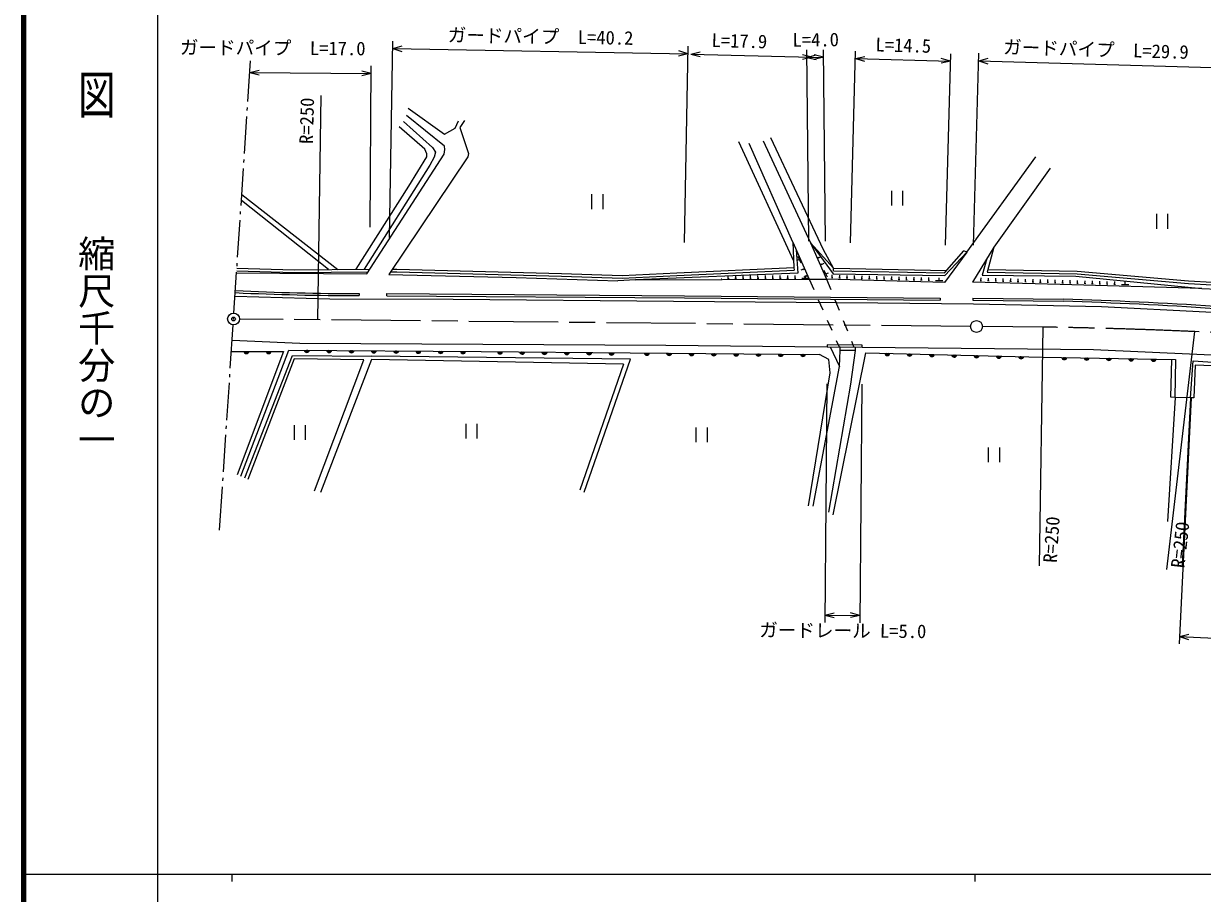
# Model space of a CAD drawing. Units: millimetres, scale not verified. Extents: x 40000 to 680000, y 20000 to 380000.
# Drawn here: x 40000 to 198604, y 202409 to 319450 of the extents above; entities that cross this region are included whole.
import ezdxf
from ezdxf.enums import TextEntityAlignment as Align

# ---------------------------------------------------------------- set-up
doc = ezdxf.new("R2010")
doc.units = ezdxf.units.MM
doc.header["$LTSCALE"] = 1000
doc.header["$PDMODE"] = 32
doc.header["$PDSIZE"] = 500
doc.linetypes.add('CHAIN', pattern=[18.5, 12, -1.5, 3.5, -1.5])
for name, color, linetype, lineweight in [('M-BGD', 7, 'Continuous', 25), ('M-BMK', 2, 'CHAIN', 13), ('M-BMK-HTXT', 7, 'Continuous', 13), ('M-BMK-OTRS', 5, 'Continuous', 25), ('M-BMK-SRVR', 3, 'Continuous', 25), ('M-STR-HTXT', 7, 'Continuous', 13), ('M-STR-STR1', 1, 'Continuous', 25), ('M-TTL', 2, 'Continuous', 140), ('M-TTL-BAND', 7, 'Continuous', 25)]:
    doc.layers.add(name, color=color, linetype=linetype, lineweight=lineweight)
doc.layers.add('M-OTRS', color=6, linetype='Continuous')
doc.styles.add('@ＭＳ ゴシック', font='')
doc.styles.add('ＭＳ ゴシック', font='')
doc.styles.get('@ＭＳ ゴシック').set_extended_font_data('@MS Gothic')
doc.styles.get('ＭＳ ゴシック').set_extended_font_data('MS Gothic')

msp = doc.modelspace()

# ---------------------------------------------------------------- linework, layer by layer
at = {"layer": 'M-BGD'}
for p, q in [((136173, 303581), (143604, 287523)), ((143489, 290036), (137624, 303323)), ((139519, 303682), (145856, 289927)), ((166924, 288692), (176212, 301526)), ((178108, 300005), (170541, 289353)), ((156768, 296953), (156768, 294953)), ((158268, 296953), (158268, 294953)), ((81035, 286370), (69302, 295641)), ((69355, 296445), (82299, 286382)), ((116417, 296479), (116417, 294479)), ((117917, 296479), (117917, 294479)), ((192420, 293834), (192420, 291834)), ((193920, 293834), (193920, 291834)), ((143489, 290036), (145712, 285045)), ((143489, 290036), (143644, 286642)), ((143938, 289028), (144191, 285871)), ((145856, 289927), (148030, 285045)), ((148983, 286531), (145856, 289927)), ((145856, 289927), (148937, 285767)), ((166924, 288692), (163909, 284615)), ((163916, 285893), (166493, 288853)), ((170541, 289353), (167656, 284658)), ((170541, 289353), (169638, 286009)), ((144369, 287697), (144004, 287535)), ((144167, 288154), (144572, 287240)), ((146991, 287858), (146909, 288040)), ((146950, 287949), (147314, 288114)), ((147404, 286947), (147322, 287129)), ((147363, 287038), (147727, 287203)), ((169608, 287834), (168981, 285594)), ((144191, 285871), (122343, 284958)), ((134811, 285124), (134810, 285524)), ((135811, 285128), (135810, 285528)), ((136811, 285131), (136810, 285531)), ((137811, 285135), (137810, 285535)), ((138811, 285139), (138810, 285539)), ((139811, 285142), (139810, 285542)), ((140811, 285146), (140810, 285546)), ((141811, 285150), (141810, 285550)), ((142811, 285154), (142810, 285554)), ((143644, 286642), (143661, 286292)), ((143811, 285157), (143810, 285557)), ((144936, 286417), (144570, 286255)), ((144896, 286508), (144977, 286325)), ((145341, 285502), (144975, 285340)), ((145211, 285162), (145210, 285562)), ((145300, 285594), (145381, 285411)), ((148147, 285307), (147735, 286218)), ((147941, 285763), (148305, 285928)), ((148793, 285229), (148804, 285629)), ((148937, 285767), (163945, 285536)), ((148976, 286181), (148983, 286531)), ((148976, 286181), (163916, 285893)), ((148983, 286531), (164215, 286237)), ((149793, 285202), (149804, 285602)), ((150793, 285175), (150803, 285575)), ((151792, 285148), (151803, 285548)), ((152792, 285121), (152803, 285521)), ((153792, 285094), (153802, 285494)), ((122343, 284958), (119933, 284846)), ((122343, 284958), (145712, 285045)), ((133911, 285121), (133838, 285120)), ((134911, 285124), (134711, 285124)), ((135911, 285128), (135711, 285127)), ((136911, 285132), (136711, 285131)), ((137911, 285135), (137711, 285135)), ((138911, 285139), (138711, 285138)), ((139911, 285143), (139711, 285142)), ((140911, 285147), (140711, 285146)), ((141911, 285150), (141711, 285149)), ((142911, 285154), (142711, 285153)), ((143911, 285158), (143711, 285157)), ((145711, 285164), (144711, 285161)), ((163909, 284615), (148030, 285045)), ((148893, 285226), (148693, 285232)), ((149893, 285199), (149693, 285205)), ((150893, 285172), (150693, 285178)), ((151892, 285146), (151692, 285151)), ((152892, 285119), (152692, 285124)), ((153892, 285092), (153692, 285097)), ((154891, 285065), (154691, 285070)), ((154791, 285067), (154802, 285467)), ((155891, 285038), (155691, 285043)), ((155791, 285040), (155802, 285440)), ((156890, 285011), (156691, 285016)), ((156790, 285014), (156801, 285413)), ((157890, 284984), (157690, 284989)), ((157790, 284987), (157801, 285386)), ((158890, 284957), (158690, 284962)), ((158790, 284960), (158801, 285360)), ((159889, 284930), (159689, 284935)), ((159789, 284933), (159800, 285333)), ((160889, 284903), (160689, 284909)), ((160789, 284906), (160800, 285306)), ((161889, 284876), (161689, 284882)), ((161789, 284879), (161799, 285279)), ((163688, 284828), (162688, 284855)), ((163188, 284841), (163199, 285241)), ((168903, 284839), (168703, 284844)), ((168803, 284842), (168814, 285242)), ((169902, 284811), (169702, 284817)), ((169802, 284814), (169813, 285214)), ((170902, 284784), (170702, 284789)), ((170802, 284787), (170813, 285186)), ((171902, 284756), (171702, 284762)), ((171802, 284759), (171813, 285159)), ((172901, 284729), (172701, 284734)), ((172801, 284731), (172812, 285131)), ((173901, 284701), (173701, 284706)), ((173801, 284704), (173812, 285104)), ((174900, 284673), (174701, 284679)), ((174801, 284676), (174812, 285076)), ((175900, 284646), (175700, 284651)), ((175800, 284649), (175811, 285048)), ((176900, 284618), (176700, 284624)), ((176800, 284621), (176811, 285021)), ((177899, 284591), (177699, 284596)), ((177799, 284593), (177810, 284993)), ((178899, 284563), (178699, 284568)), ((178799, 284566), (178810, 284966)), ((179899, 284535), (179699, 284541)), ((179799, 284538), (179810, 284938)), ((180898, 284507), (180698, 284512)), ((180798, 284509), (180810, 284909)), ((181898, 284478), (181698, 284484)), ((181798, 284481), (181809, 284881)), ((182897, 284450), (182697, 284455)), ((182797, 284453), (182809, 284852)), ((183897, 284421), (183697, 284427)), ((183797, 284424), (183808, 284824)), ((184897, 284393), (184697, 284398)), ((184797, 284396), (184808, 284795)), ((185896, 284364), (185696, 284370)), ((185796, 284367), (185808, 284767)), ((186896, 284336), (186696, 284342)), ((186796, 284339), (186807, 284739)), ((188695, 284285), (187695, 284313)), ((188195, 284299), (188207, 284699)), ((85151, 283119), (85151, 282843)), ((88859, 282834), (88861, 283122)), ((163310, 282520), (163307, 282232)), ((167709, 282506), (167705, 282223)), ((167709, 282506), (179896, 282361)), ((167705, 282223), (179892, 282077)), ((67963, 275345), (74989, 275346)), ((74989, 275346), (68744, 258711)), ((69231, 258547), (75677, 275527)), ((121635, 274287), (86832, 274685)), ((148499, 275951), (149798, 273309)), ((148915, 253368), (153327, 275153)), ((149798, 273309), (149857, 275459)), ((86789, 274236), (79942, 256335)), ((120730, 273601), (86789, 274236)), ((120730, 273601), (114861, 256680)), ((115403, 256394), (121635, 274287)), ((146255, 254520), (149798, 273309)), ((194356, 269175), (194493, 274268)), ((194964, 274260), (194886, 269143)), ((194947, 269142), (193915, 252450)), ((197000, 269104), (195889, 246527)), ((76407, 265424), (76407, 263424)), ((77907, 265424), (77907, 263424)), ((99491, 265608), (99491, 263608)), ((100991, 265608), (100991, 263608)), ((130465, 265108), (130465, 263108)), ((131965, 265108), (131965, 263108)), ((169783, 262428), (169783, 260428)), ((171283, 262428), (171283, 260428))]:
    msp.add_line(p, q, dxfattribs=at)
for points in [[(91761, 308057), (96651, 304571), (98055, 305367), (98500, 306349)], [(68660, 285903), (86173, 285757), (96576, 301878), (96693, 302486), (96623, 302954), (91499, 307095)], [(91101, 306276), (95009, 302767), (95430, 302158), (95243, 301456), (94658, 300380), (85818, 286413)], [(99342, 306420), (98687, 305484), (99880, 301974), (99771, 301528), (89131, 285684)], [(84756, 286404), (91855, 297552), (94241, 301530), (94241, 301904), (93984, 302559), (90545, 305577)], [(148983, 286531), (147639, 288998), (140548, 304088)], [(163945, 285536), (166924, 288692), (166493, 288853)], [(68679, 286192), (76422, 285979), (86374, 286068)], [(68688, 286542), (76425, 286329), (86601, 286420)], [(89131, 285684), (106282, 285268), (119933, 284846)], [(89375, 286047), (90198, 286040), (112351, 285474), (120547, 285199), (127887, 285555), (143661, 286292)], [(89608, 286395), (90204, 286390), (112361, 285824), (120545, 285550), (127871, 285905), (143644, 286642)], [(168981, 285594), (181554, 285441), (198531, 283790)], [(169638, 286009), (181738, 285786), (196721, 284476), (212643, 283575)], [(169732, 286358), (181756, 286136), (196747, 284825), (212663, 283925)], [(198531, 283790), (213277, 283162), (240962, 281940), (244541, 281753), (276924, 280349), (278230, 285909), (277738, 286190)], [(198531, 283790), (179483, 284332), (167656, 284658)], [(88859, 282834), (128908, 282546), (163307, 282232)], [(88861, 283122), (128910, 282834), (163310, 282520)], [(69749, 258346), (76200, 274800), (86832, 274685)], [(75677, 275527), (101558, 275318), (121633, 275130), (147101, 274939)], [(145588, 254578), (148536, 272475), (148334, 274237), (147101, 274939)], [(151885, 275441), (151239, 270944), (148291, 253724)], [(153327, 275153), (177098, 274580), (194964, 274260)], [(79162, 256592), (85782, 274198), (76425, 274341), (70193, 258112)], [(201182, 273360), (197646, 273497), (197436, 269073), (197000, 269104), (197343, 274065), (201925, 273762)], [(197000, 269104), (194886, 269143), (194356, 269175)]]:
    msp.add_lwpolyline(points, dxfattribs=at)
msp.add_lwpolyline([(149861, 275939), (151889, 275921), (151885, 275441), (149857, 275459)], close=True, dxfattribs=at)
for centre, radius, start, end in [((85979, 664238), 381396, 267.37177, 269.87561), ((85979, 664238), 381120, 267.37177, 269.87561), ((159562, -368077), 650756, 86.41273, 88.20947), ((163756, -261199), 543516, 86.14838, 88.29875), ((69976, 275400), 354, 188.80677, 351.21195), ((69976, 275400), 283, 191.03081, 348.98791), ((69976, 275400), 212, 194.77714, 345.24159), ((69976, 275400), 142, 202.48887, 337.52986), ((69976, 275400), 100, 212.80653, 327.21219), ((72976, 275400), 354, 188.80677, 351.21195), ((72976, 275400), 283, 191.03081, 348.98791), ((72976, 275400), 212, 194.77714, 345.24159), ((72976, 275400), 142, 202.48887, 337.52986), ((72976, 275400), 100, 212.80653, 327.21219), ((78118, 275561), 354, 188.33557, 350.74075), ((78118, 275561), 283, 190.55961, 348.51671), ((78118, 275561), 212, 194.30593, 344.77038), ((78118, 275561), 142, 202.01766, 337.05865), ((78118, 275561), 100, 212.33532, 326.74099), ((81118, 275537), 354, 188.33557, 350.74075), ((81118, 275537), 283, 190.55961, 348.51671), ((81118, 275537), 212, 194.30593, 344.77038), ((81118, 275537), 142, 202.01766, 337.05865), ((81118, 275537), 100, 212.33532, 326.74099), ((84118, 275513), 354, 188.33557, 350.74075), ((84118, 275513), 283, 190.55961, 348.51671), ((84118, 275513), 212, 194.30593, 344.77038), ((84118, 275513), 142, 202.01766, 337.05865), ((84118, 275513), 100, 212.33532, 326.74099), ((87118, 275489), 354, 188.33557, 350.74075), ((87118, 275489), 283, 190.55961, 348.51671), ((87118, 275489), 212, 194.30593, 344.77038), ((87118, 275489), 142, 202.01766, 337.05865), ((87118, 275489), 100, 212.33532, 326.74099), ((90118, 275465), 354, 188.33557, 350.74075), ((90118, 275465), 283, 190.55961, 348.51671), ((90118, 275465), 212, 194.30593, 344.77038), ((90118, 275465), 142, 202.01766, 337.05865), ((90118, 275465), 100, 212.33532, 326.74099), ((93118, 275440), 354, 188.33557, 350.74075), ((93118, 275440), 283, 190.55961, 348.51671), ((93118, 275440), 212, 194.30593, 344.77038), ((93118, 275440), 142, 202.01766, 337.05865), ((93118, 275440), 100, 212.33532, 326.74099), ((96118, 275416), 354, 188.33557, 350.74075), ((96118, 275416), 283, 190.55961, 348.51671), ((96118, 275416), 212, 194.30593, 344.77038), ((96118, 275416), 142, 202.01766, 337.05865), ((96118, 275416), 100, 212.33532, 326.74099), ((99118, 275392), 354, 188.33557, 350.74075), ((99118, 275392), 283, 190.55961, 348.51671), ((99118, 275392), 212, 194.30593, 344.77038), ((99118, 275392), 142, 202.01766, 337.05865), ((99118, 275392), 100, 212.33532, 326.74099), ((104096, 275349), 354, 188.26136, 350.66654), ((104096, 275349), 283, 190.4854, 348.4425), ((104096, 275349), 212, 194.23173, 344.69618), ((104096, 275349), 142, 201.94346, 336.98445), ((104096, 275349), 100, 212.26112, 326.66678), ((107096, 275321), 354, 188.26136, 350.66654), ((107096, 275321), 283, 190.4854, 348.4425), ((107096, 275321), 212, 194.23173, 344.69618), ((107096, 275321), 142, 201.94346, 336.98445), ((107096, 275321), 100, 212.26112, 326.66678), ((110096, 275292), 354, 188.26136, 350.66654), ((110096, 275292), 283, 190.4854, 348.4425), ((110096, 275292), 212, 194.23173, 344.69618), ((110096, 275292), 142, 201.94346, 336.98445), ((110096, 275292), 100, 212.26112, 326.66678), ((113096, 275264), 354, 188.26136, 350.66654), ((113096, 275264), 283, 190.4854, 348.4425), ((113096, 275264), 212, 194.23173, 344.69618), ((113096, 275264), 142, 201.94346, 336.98445), ((113096, 275264), 100, 212.26112, 326.66678), ((116096, 275236), 354, 188.26136, 350.66654), ((116096, 275236), 283, 190.4854, 348.4425), ((116096, 275236), 212, 194.23173, 344.69618), ((116096, 275236), 142, 201.94346, 336.98445), ((116096, 275236), 100, 212.26112, 326.66678), ((119095, 275208), 354, 188.26136, 350.66654), ((119095, 275208), 283, 190.4854, 348.4425), ((119095, 275208), 212, 194.23173, 344.69618), ((119095, 275208), 142, 201.94346, 336.98445), ((119095, 275208), 100, 212.26112, 326.66678), ((123868, 275168), 354, 188.36741, 350.77258), ((123868, 275168), 283, 190.59145, 348.54855), ((123868, 275168), 212, 194.33777, 344.80222), ((123868, 275168), 142, 202.0495, 337.09049), ((123868, 275168), 100, 212.36716, 326.77283), ((126868, 275145), 354, 188.36741, 350.77258), ((126868, 275145), 283, 190.59145, 348.54855), ((126868, 275145), 212, 194.33777, 344.80222), ((126868, 275145), 142, 202.0495, 337.09049), ((126868, 275145), 100, 212.36716, 326.77283), ((129868, 275123), 354, 188.36741, 350.77258), ((129868, 275123), 283, 190.59145, 348.54855), ((129868, 275123), 212, 194.33777, 344.80222), ((129868, 275123), 142, 202.0495, 337.09049), ((129868, 275123), 100, 212.36716, 326.77283), ((132868, 275100), 354, 188.36741, 350.77258), ((132868, 275100), 283, 190.59145, 348.54855), ((132868, 275100), 212, 194.33777, 344.80222), ((132868, 275100), 142, 202.0495, 337.09049), ((132868, 275100), 100, 212.36716, 326.77283), ((135867, 275078), 354, 188.36741, 350.77258), ((135867, 275078), 283, 190.59145, 348.54855), ((135867, 275078), 212, 194.33777, 344.80222), ((135867, 275078), 142, 202.0495, 337.09049), ((135867, 275078), 100, 212.36716, 326.77283), ((138867, 275055), 354, 188.36741, 350.77258), ((138867, 275055), 283, 190.59145, 348.54855), ((138867, 275055), 212, 194.33777, 344.80222), ((138867, 275055), 142, 202.0495, 337.09049), ((138867, 275055), 100, 212.36716, 326.77283), ((141867, 275033), 354, 188.36741, 350.77258), ((141867, 275033), 283, 190.59145, 348.54855), ((141867, 275033), 212, 194.33777, 344.80222), ((141867, 275033), 142, 202.0495, 337.09049), ((141867, 275033), 100, 212.36716, 326.77283), ((144867, 275010), 354, 188.36741, 350.77258), ((144867, 275010), 283, 190.59145, 348.54855), ((144867, 275010), 212, 194.33777, 344.80222), ((144867, 275010), 142, 202.0495, 337.09049), ((144867, 275010), 100, 212.36716, 326.77283), ((156216, 275138), 354, 187.41623, 349.82141), ((156216, 275138), 283, 189.64027, 347.59737), ((156216, 275138), 212, 193.3866, 343.85105), ((156216, 275138), 142, 201.09833, 336.13932), ((156216, 275138), 100, 211.41599, 325.82166), ((159215, 275065), 354, 187.41623, 349.82141), ((159215, 275065), 283, 189.64027, 347.59737), ((159215, 275065), 212, 193.3866, 343.85105), ((159215, 275065), 142, 201.09833, 336.13932), ((159215, 275065), 100, 211.41599, 325.82166), ((162215, 274993), 354, 187.41623, 349.82141), ((162215, 274993), 283, 189.64027, 347.59737), ((162215, 274993), 212, 193.3866, 343.85105), ((162215, 274993), 142, 201.09833, 336.13932), ((162215, 274993), 100, 211.41599, 325.82166), ((165214, 274921), 354, 187.41623, 349.82141), ((165214, 274921), 283, 189.64027, 347.59737), ((165214, 274921), 212, 193.3866, 343.85105), ((165214, 274921), 142, 201.09833, 336.13932), ((165214, 274921), 100, 211.41599, 325.82166), ((168213, 274848), 354, 187.41623, 349.82141), ((168213, 274848), 283, 189.64027, 347.59737), ((168213, 274848), 212, 193.3866, 343.85105), ((168213, 274848), 142, 201.09833, 336.13932), ((168213, 274848), 100, 211.41599, 325.82166), ((171212, 274776), 354, 187.41623, 349.82141), ((171212, 274776), 283, 189.64027, 347.59737), ((171212, 274776), 212, 193.3866, 343.85105), ((171212, 274776), 142, 201.09833, 336.13932), ((171212, 274776), 100, 211.41599, 325.82166), ((174211, 274704), 354, 187.41623, 349.82141), ((174211, 274704), 283, 189.64027, 347.59737), ((174211, 274704), 212, 193.3866, 343.85105), ((174211, 274704), 142, 201.09833, 336.13932), ((174211, 274704), 100, 211.41599, 325.82166), ((180033, 274582), 354, 187.76961, 350.17478), ((180033, 274582), 283, 189.99364, 347.95074), ((180033, 274582), 212, 193.73997, 344.20442), ((180033, 274582), 142, 201.4517, 336.49269), ((180033, 274582), 100, 211.76936, 326.17503), ((183033, 274528), 354, 187.76961, 350.17478), ((183033, 274528), 283, 189.99364, 347.95074), ((183033, 274528), 212, 193.73997, 344.20442), ((183033, 274528), 142, 201.4517, 336.49269), ((183033, 274528), 100, 211.76936, 326.17503), ((186032, 274474), 354, 187.76961, 350.17478), ((186032, 274474), 283, 189.99364, 347.95074), ((186032, 274474), 212, 193.73997, 344.20442), ((186032, 274474), 142, 201.4517, 336.49269), ((186032, 274474), 100, 211.76936, 326.17503), ((189032, 274420), 354, 187.76961, 350.17478), ((189032, 274420), 283, 189.99364, 347.95074), ((189032, 274420), 212, 193.73997, 344.20442), ((189032, 274420), 142, 201.4517, 336.49269), ((189032, 274420), 100, 211.76936, 326.17503), ((192031, 274366), 354, 187.76961, 350.17478), ((192031, 274366), 283, 189.99364, 347.95074), ((192031, 274366), 212, 193.73997, 344.20442), ((192031, 274366), 142, 201.4517, 336.49269), ((192031, 274366), 100, 211.76936, 326.17503)]:
    msp.add_arc(centre, radius, start, end, dxfattribs=at)
at = {"layer": 'M-BMK'}
for p, q in [((167408, 278700), (69051, 279694)), ((177156, 278607), (169008, 278685)), ((267077, 274874), (197595, 277999))]:
    msp.add_line(p, q, dxfattribs=at)
msp.add_arc((167178, -400324), 679004, 87.43248, 89.15799, dxfattribs=at)
at = {"layer": 'M-BMK-HTXT'}
for p, q in [((70180, 308953), (70543, 314455)), ((70101, 307755), (70127, 308155)), ((69719, 301968), (70048, 306957)), ((69259, 294983), (69588, 299972)), ((69640, 300771), (69667, 301170)), ((69180, 293786), (69206, 294185)), ((68798, 287998), (69127, 292988)), ((68719, 286801), (68745, 287200)), ((68303, 280500), (68666, 286003)), ((67814, 273087), (68198, 278904)), ((67735, 271889), (67762, 272289)), ((67354, 266102), (67683, 271091)), ((67275, 264905), (67301, 265304)), ((66893, 259117), (67222, 264106)), ((66378, 251305), (66761, 257121)), ((66814, 257920), (66840, 258319))]:
    msp.add_line(p, q, dxfattribs=at)
at = {"layer": 'M-BMK-OTRS'}
for points in [[(68452, 282759), (81182, 282426), (97817, 282380), (127437, 282099), (154935, 281893), (167824, 281741), (185026, 281375), (199070, 280670), (224567, 279670), (247115, 278705), (271664, 277564), (291054, 276810), (331799, 275020), (346645, 274294)], [(68064, 276865), (77148, 276461), (126428, 276180), (148119, 275955)], [(152840, 275913), (183944, 275582), (211756, 274336), (255204, 272406), (297915, 270546), (343152, 268440), (347820, 268229)]]:
    msp.add_lwpolyline(points, dxfattribs=at)
at = {"layer": 'M-BMK-SRVR'}
for p, q in [((79597, 279587), (80029, 309777)), ((176696, 246496), (177156, 278607)), ((193814, 245997), (197595, 277999))]:
    msp.add_line(p, q, dxfattribs=at)
for centre in [(68251, 279702), (168208, 278692)]:
    msp.add_circle(centre, 800, dxfattribs=at)
at = {"layer": 'M-OTRS'}
msp.add_point((68251, 279702), dxfattribs=at)
at = {"layer": 'M-STR-HTXT'}
for p, q in [((89219, 290683), (89686, 317103)), ((89669, 316103), (90925, 316456)), ((89669, 316103), (129380, 315401)), ((89669, 316103), (90912, 315706)), ((129380, 315401), (128137, 315798)), ((128931, 289981), (129398, 316401)), ((129782, 315350), (131040, 315629)), ((145655, 290164), (145368, 315906)), ((147910, 290189), (147623, 315931)), ((151237, 289960), (151933, 315736)), ((129380, 315401), (128124, 315048)), ((129782, 315350), (146057, 314913)), ((129782, 315350), (131023, 315004)), ((146057, 314913), (144799, 314634)), ((146057, 314913), (144816, 315259)), ((145379, 314906), (146626, 315232)), ((145379, 314906), (147634, 314931)), ((145379, 314906), (146633, 314607)), ((147634, 314931), (146381, 315229)), ((147634, 314931), (146388, 314604)), ((151906, 314736), (153164, 315015)), ((151906, 314736), (164713, 314390)), ((151906, 314736), (153147, 314390)), ((164713, 314390), (163456, 314111)), ((164713, 314390), (163472, 314736)), ((164044, 289614), (164741, 315389)), ((167798, 289656), (168530, 315448)), ((168501, 314449), (169762, 314788)), ((168501, 314449), (199937, 313556)), ((168501, 314449), (169740, 314039)), ((70438, 312856), (71690, 313160)), ((70438, 312856), (86780, 312745)), ((70438, 312856), (71685, 312535)), ((86780, 312745), (85528, 312441)), ((86780, 312745), (85532, 313066)), ((86639, 292053), (86787, 313745)), ((148075, 270955), (147792, 238864)), ((152796, 270913), (152513, 238822)), ((197096, 269071), (195463, 236000)), ((147801, 239864), (149054, 240165)), ((147801, 239864), (152522, 239822)), ((147801, 239864), (149048, 239540)), ((152522, 239822), (151269, 239521)), ((152522, 239822), (151275, 240146)), ((195512, 236999), (196779, 237312)), ((195512, 236999), (230829, 235255)), ((195512, 236999), (196742, 236563))]:
    msp.add_line(p, q, dxfattribs=at)
at = {"layer": 'M-STR-STR1'}
for p, q in [((145712, 285045), (146316, 283672)), ((145712, 285045), (148030, 285045)), ((148030, 285045), (148594, 283654)), ((146921, 282299), (147526, 280927)), ((149157, 282264), (149720, 280874)), ((148131, 279554), (148735, 278181)), ((150284, 279484), (150847, 278093)), ((149340, 276808), (149723, 275940)), ((151410, 276703), (151726, 275923))]:
    msp.add_line(p, q, dxfattribs=at)
msp.add_lwpolyline([(148119, 275955), (152840, 275913), (152842, 276162), (148121, 276204)], close=True, dxfattribs=at)
at = {"layer": 'M-TTL'}
msp.add_line((40000, 380000), (40000, 20000), dxfattribs=at)
at = {"layer": 'M-TTL-BAND'}
for p, q in [((58000, 370000), (58000, 20000)), ((40000, 205000), (579000, 205000)), ((68000, 205000), (68000, 204000)), ((168000, 205000), (168000, 204000))]:
    msp.add_line(p, q, dxfattribs=at)

# ---------------------------------------------------------------- texts
at = {"layer": 'M-BMK-SRVR', "style": 'ＭＳ ゴシック'}
for rotation, p in [(88.535, (78015, 303259)), (86.126, (178082, 246909)), (83.57, (195255, 246219))]:
    msp.add_text('R=250', height=1833, rotation=rotation, dxfattribs=at).set_placement(p, align=Align.MIDDLE_LEFT)
at = {"layer": 'M-STR-HTXT', "style": 'ＭＳ ゴシック'}
for s, rotation, p in [('ガードパイプ  L=40.2', 358.987, (109533, 316252)), ('ガードパイプ  L=17.0', 359.611, (73510, 314710)), ('L=17.9', 358.464, (136272, 315655)), ('L=4.0', 0.639, (146595, 315816)), ('L=14.5', 358.452, (158323, 315063)), ('ガードパイプ  L=29.9', 358.374, (184233, 314502)), ('ガードレール L=5.0', 359.495, (150201, 236307))]:
    msp.add_text(s, height=1833, rotation=rotation, dxfattribs=at).set_placement(p, align=Align.BOTTOM_CENTER)
at = {"layer": 'M-TTL-BAND', "style": '@ＭＳ ゴシック', "width": 1.4}
msp.add_text('平  面  図', height=3666, rotation=270, dxfattribs=at).set_placement((49777, 306475), align=Align.MIDDLE_RIGHT)
at = {"layer": 'M-TTL-BAND', "style": '@ＭＳ ゴシック'}
msp.add_text('縮尺千分の一', height=3666, rotation=270, dxfattribs=at).set_placement((49777, 261030), align=Align.MIDDLE_RIGHT)

doc.saveas('drawing.dxf')
